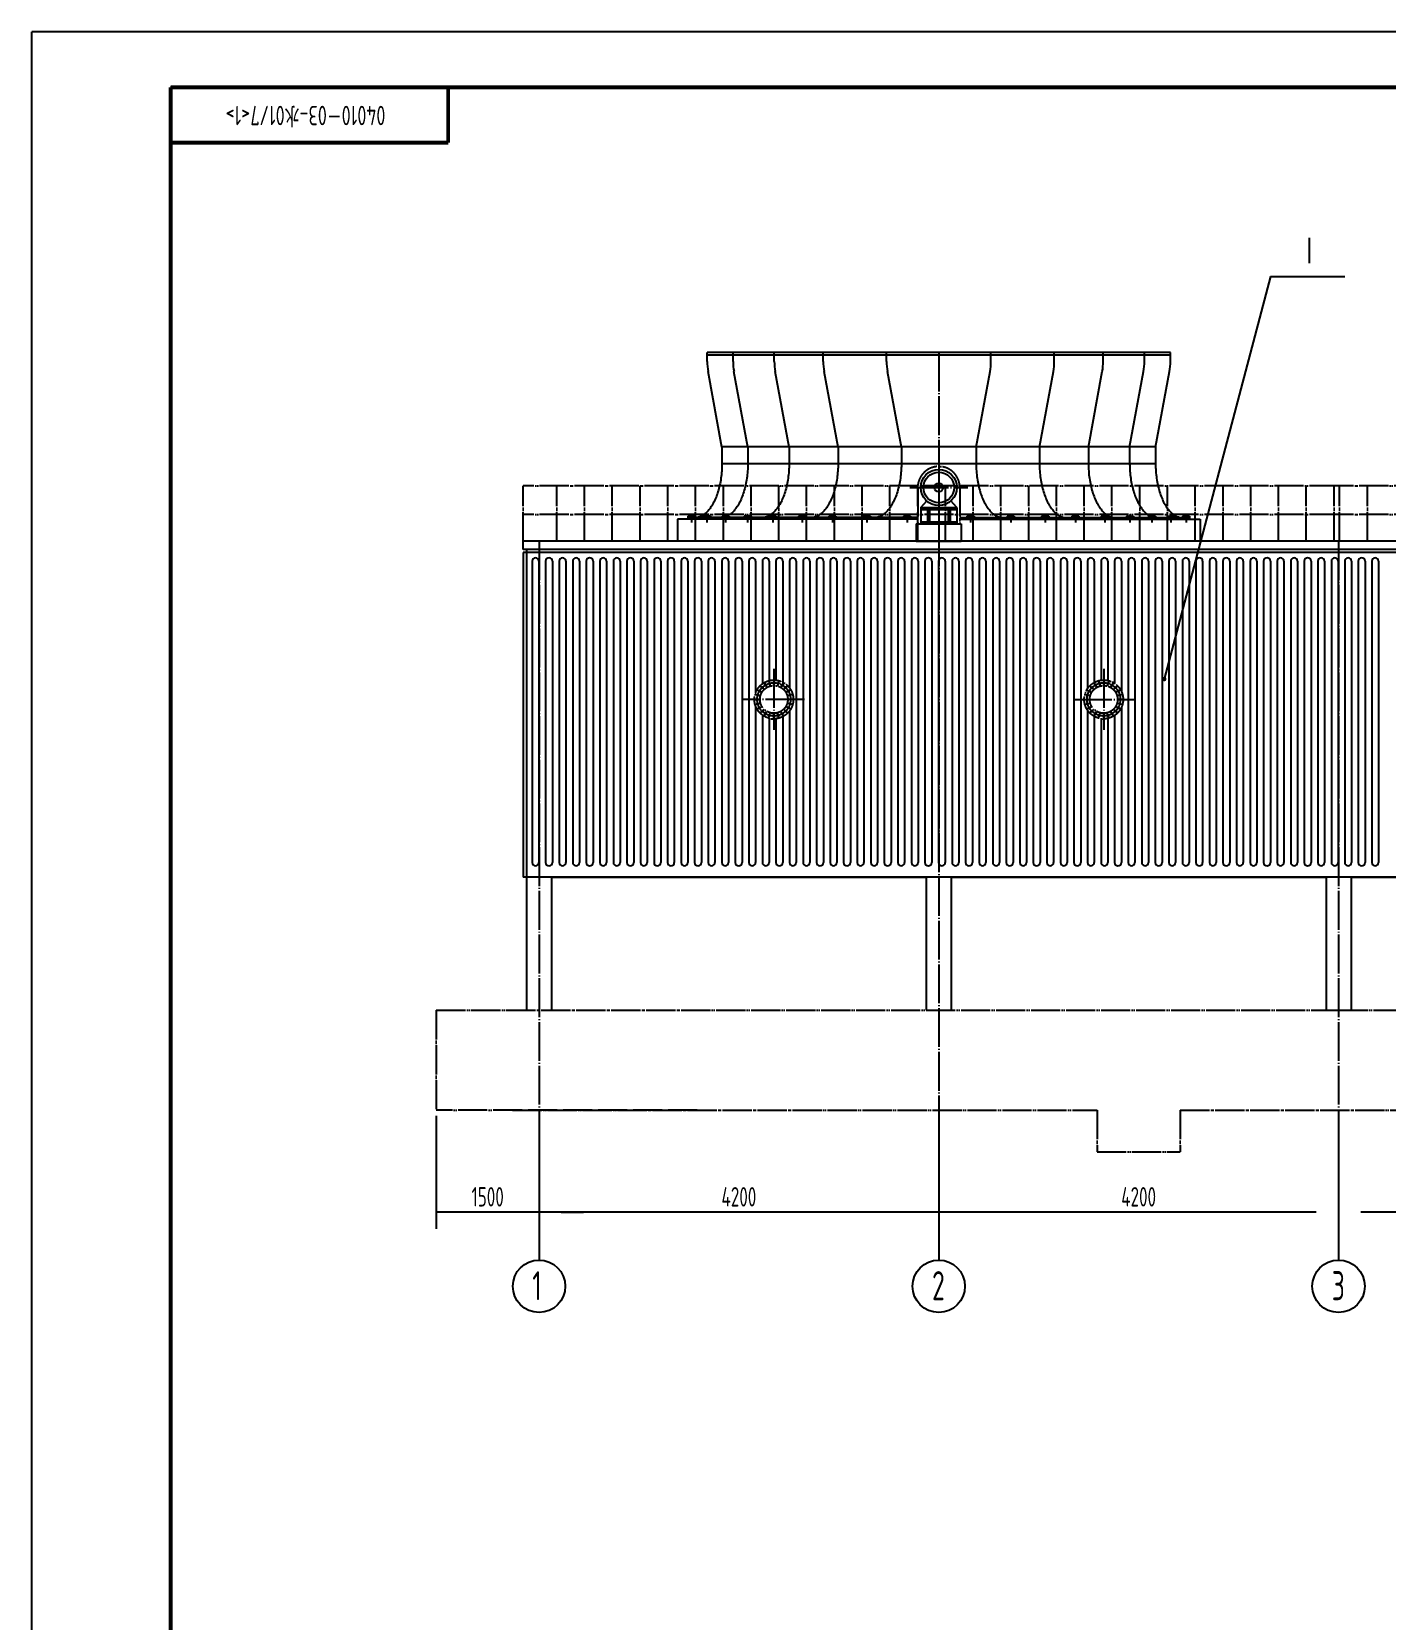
# Model space of a CAD drawing. Extents: x -1000 to 98460, y -3573 to 73239.
# Drawn here: x -1000 to 23377, y 27224 to 55827 of the extents above; entities that cross this region are included whole.
import ezdxf

# ---------------------------------------------------------------- set-up
doc = ezdxf.new("R2010")
doc.units = 0
doc.header["$LTSCALE"] = 35
for name, pattern in [('CENTER', [2, 1.25, -0.25, 0.25, -0.25]), ('S', [18, 15, -1, 0, -1, 0, -1]), ('Z', [22.5, 20, -1, 0.5, -1])]:
    doc.linetypes.add(name, pattern=pattern)
doc.layers.get('0').update_dxf_attribs({"linetype": 'CONTINUOUS'})
for name, color, linetype in [('2', 2, 'CONTINUOUS'), ('4', 1, 'Z'), ('5', 4, 'S'), ('6', 3, 'CONTINUOUS'), ('LAYER1', 211, 'CONTINUOUS')]:
    doc.layers.add(name, color=color, linetype=linetype)
doc.styles.add('CXF', font='ascii.shx', dxfattribs={"width": 0.75, "bigfont": 'hz.shx'})
doc.styles.add('HZ', font='ascii.shx', dxfattribs={"width": 0.75, "bigfont": 'hz.shx'})

# ---------------------------------------------------------------- blocks, each defined once
blk = doc.blocks.new('ARROW')
at = {"layer": '6'}
blk.add_lwpolyline([(0, 0, 0, 0.2, 0), (-1, 0, 0, 0, 0), (-2, 0, 0, 0, 0)], format="xyseb", dxfattribs=at)

msp = doc.modelspace()

# ---------------------------------------------------------------- linework, layer by layer
for p, q in [((83100, 55827), (-1000, 55827)), ((-1000, -3573), (-1000, 55827)), ((82100, 54827), (1500, 54827))]:
    msp.add_line(p, q)
for points in [[(1500, -2573, 70, 70, 0), (1500, 54827, 70, 70, 0)], [(6500, 53827, 70, 70, 0), (6500, 54827, 70, 70, 0)]]:
    msp.add_lwpolyline(points, format="xyseb")
at = {"const_width": 70}
msp.add_lwpolyline([(1500, 54827), (82100, 54827)], dxfattribs=at)
at = {"linetype": 'Continuous', "const_width": 70}
msp.add_lwpolyline([(6500, 53827), (1500, 53827)], dxfattribs=at)
at = {"layer": '2'}
for p, q in [((11164, 49888), (11164, 50047)), ((19508, 50047), (11164, 50047)), ((19508, 49997), (11164, 49997)), ((11631, 49888), (11631, 50047)), ((12374, 49888), (12374, 50047)), ((13255, 49888), (13255, 50047)), ((14396, 49888), (14396, 50047)), ((16276, 49888), (16276, 50047)), ((17417, 49888), (17417, 50047)), ((18298, 49888), (18298, 50047)), ((19041, 49888), (19041, 50047)), ((19508, 49888), (19508, 50047)), ((11431, 48342), (11181, 49703)), ((11898, 48342), (11647, 49703)), ((12641, 48342), (12391, 49703)), ((13523, 48342), (13272, 49703)), ((14663, 48342), (14413, 49703)), ((16009, 48342), (16259, 49703)), ((17149, 48342), (17400, 49703)), ((18031, 48342), (18281, 49703)), ((18774, 48342), (19024, 49703)), ((19241, 48342), (19491, 49703)), ((11431, 48347), (11431, 48047)), ((19241, 48347), (11431, 48347)), ((11898, 48347), (11898, 48047)), ((12641, 48347), (12641, 48047)), ((13522, 48347), (13522, 48047)), ((14663, 48347), (14663, 48047)), ((16009, 48347), (16009, 48047)), ((17150, 48347), (17150, 48047)), ((18031, 48347), (18031, 48047)), ((18774, 48347), (18774, 48047)), ((19241, 48347), (19241, 48047)), ((11431, 48047), (19241, 48047)), ((15010, 47255), (15664, 47255)), ((15010, 47255), (15010, 46960)), ((15010, 47220), (15664, 47220)), ((15012, 47255), (15119, 47373)), ((15131, 47220), (15131, 46995)), ((15166, 47220), (15166, 46995)), ((15508, 47220), (15508, 46995)), ((15543, 47220), (15543, 46995)), ((15662, 47255), (15555, 47373)), ((15662, 47255), (15662, 46960)), ((14957, 47047), (10629, 47047)), ((10629, 47047), (10629, 46647)), ((10818, 47097), (10818, 47047)), ((10946, 47097), (10818, 47097)), ((14957, 47072), (10818, 47072)), ((10946, 47097), (10946, 47072)), ((11093, 47097), (11093, 47072)), ((11222, 47097), (11093, 47097)), ((11222, 47097), (11222, 47072)), ((11560, 47097), (11432, 47097)), ((11432, 47097), (11432, 47072)), ((11560, 47097), (11560, 47072)), ((11957, 47097), (11828, 47097)), ((11828, 47097), (11828, 47072)), ((11957, 47097), (11957, 47072)), ((12410, 47097), (12282, 47097)), ((12282, 47097), (12282, 47072)), ((12410, 47097), (12410, 47072)), ((12939, 47097), (12810, 47097)), ((12810, 47097), (12810, 47072)), ((12939, 47097), (12939, 47072)), ((13484, 47097), (13356, 47097)), ((13356, 47097), (13356, 47072)), ((13484, 47097), (13484, 47072)), ((14105, 47097), (13976, 47097)), ((13976, 47097), (13976, 47072)), ((14105, 47097), (14105, 47072)), ((14828, 47097), (14700, 47097)), ((14700, 47097), (14700, 47072)), ((14828, 47097), (14828, 47072)), ((14931, 46960), (15741, 46960)), ((14931, 46960), (14931, 46647)), ((15010, 46995), (15662, 46995)), ((15715, 47072), (19854, 47072)), ((15715, 47047), (20043, 47047)), ((15741, 46960), (15741, 46647)), ((15844, 47097), (15844, 47072)), ((15844, 47097), (15972, 47097)), ((15972, 47097), (15972, 47072)), ((16567, 47097), (16567, 47072)), ((16567, 47097), (16696, 47097)), ((16696, 47097), (16696, 47072)), ((17187, 47097), (17187, 47072)), ((17187, 47097), (17316, 47097)), ((17316, 47097), (17316, 47072)), ((17733, 47097), (17733, 47072)), ((17733, 47097), (17861, 47097)), ((17861, 47097), (17861, 47072)), ((18261, 47097), (18261, 47072)), ((18261, 47097), (18390, 47097)), ((18390, 47097), (18390, 47072)), ((18715, 47097), (18715, 47072)), ((18715, 47097), (18843, 47097)), ((18843, 47097), (18843, 47072)), ((19111, 47097), (19111, 47072)), ((19111, 47097), (19240, 47097)), ((19240, 47097), (19240, 47072)), ((19450, 47097), (19579, 47097)), ((19450, 47097), (19450, 47072)), ((19579, 47097), (19579, 47072)), ((19726, 47097), (19726, 47072)), ((19726, 47097), (19854, 47097)), ((19854, 47097), (19854, 47047)), ((20043, 47047), (20043, 46647)), ((22536, 46647), (7851, 46647)), ((7851, 46497), (7851, 46647)), ((14931, 46647), (15741, 46647)), ((29736, 46647), (22536, 46647)), ((22536, 46497), (7851, 46497)), ((7851, 46447), (7851, 40597)), ((22536, 46447), (7851, 46447)), ((7911, 46497), (7911, 38197)), ((29736, 46497), (22536, 46497)), ((29736, 46447), (22536, 46447)), ((8011, 46286), (8011, 40858)), ((8133, 46286), (8133, 40858)), ((8255, 46286), (8255, 40858)), ((8377, 46286), (8377, 40858)), ((8499, 46286), (8499, 40858)), ((8621, 46286), (8621, 40858)), ((8743, 46286), (8743, 40858)), ((8865, 46286), (8865, 40858)), ((8987, 46286), (8987, 40858)), ((9109, 46286), (9109, 40858)), ((9231, 46286), (9231, 40858)), ((9353, 46286), (9353, 40858)), ((9475, 46286), (9475, 40858)), ((9597, 46286), (9597, 40858)), ((9719, 46286), (9719, 40858)), ((9841, 46286), (9841, 40858)), ((9963, 46286), (9963, 40858)), ((10085, 46286), (10085, 40858)), ((10207, 46286), (10207, 40858)), ((10329, 46286), (10329, 40858)), ((10451, 46286), (10451, 40858)), ((10573, 46286), (10573, 40858)), ((10695, 46286), (10695, 40858)), ((10817, 46286), (10817, 40858)), ((10939, 46286), (10939, 40858)), ((11061, 46286), (11061, 40858)), ((11183, 46286), (11183, 40858)), ((11305, 46286), (11305, 40858)), ((11427, 46286), (11427, 40858)), ((11549, 46286), (11549, 40858)), ((11671, 46286), (11671, 40858)), ((11793, 46286), (11793, 40858)), ((11915, 46286), (11915, 40858)), ((12037, 46286), (12037, 43916)), ((12159, 46286), (12159, 44079)), ((12281, 46286), (12281, 44136)), ((12403, 46286), (12403, 44145)), ((12525, 46286), (12525, 44109)), ((12647, 46286), (12647, 44006)), ((12769, 46286), (12769, 40858)), ((12891, 46286), (12891, 40858)), ((13013, 46286), (13013, 40858)), ((13135, 46286), (13135, 40858)), ((13257, 46286), (13257, 40858)), ((13379, 46286), (13379, 40858)), ((13501, 46286), (13501, 40858)), ((13623, 46286), (13623, 40858)), ((13745, 46286), (13745, 40858)), ((13867, 46286), (13867, 40858)), ((13989, 46286), (13989, 40858)), ((14111, 46286), (14111, 40858)), ((14233, 46286), (14233, 40858)), ((14355, 46286), (14355, 40858)), ((14477, 46286), (14477, 40858)), ((14599, 46286), (14599, 40858)), ((14721, 46286), (14721, 40858)), ((14843, 46286), (14843, 40858)), ((14965, 46286), (14965, 40858)), ((15087, 46286), (15087, 40858)), ((15209, 46286), (15209, 40858)), ((15331, 46286), (15331, 40858)), ((15453, 46286), (15453, 40858)), ((15575, 46286), (15575, 40858)), ((15697, 46286), (15697, 40858)), ((15819, 46286), (15819, 40858)), ((15941, 46286), (15941, 40858)), ((16063, 46286), (16063, 40858)), ((16185, 46286), (16185, 40858)), ((16307, 46286), (16307, 40858)), ((16429, 46286), (16429, 40858)), ((16551, 46286), (16551, 40858)), ((16673, 46286), (16673, 40858)), ((16795, 46286), (16795, 40858)), ((16917, 46286), (16917, 40858)), ((17039, 46286), (17039, 40858)), ((17161, 46286), (17161, 40858)), ((17283, 46286), (17283, 40858)), ((17405, 46286), (17405, 40858)), ((17527, 46286), (17527, 40858)), ((17649, 46286), (17649, 40858)), ((17771, 46286), (17771, 40858)), ((17893, 46286), (17893, 40858)), ((18015, 46286), (18015, 43991)), ((18137, 46286), (18137, 44103)), ((18259, 46286), (18259, 44144)), ((18381, 46286), (18381, 44139)), ((18503, 46286), (18503, 44086)), ((18625, 46286), (18625, 43941)), ((18747, 46286), (18747, 40858)), ((18869, 46286), (18869, 40858)), ((18991, 46286), (18991, 40858)), ((19113, 46286), (19113, 40858)), ((19235, 46286), (19235, 40858)), ((19357, 46286), (19357, 40858)), ((19479, 46286), (19479, 40858)), ((19601, 46286), (19601, 40858)), ((19723, 46286), (19723, 40858)), ((19845, 46286), (19845, 40858)), ((19967, 46286), (19967, 40858)), ((20089, 46286), (20089, 40858)), ((20211, 46286), (20211, 40858)), ((20333, 46286), (20333, 40858)), ((20455, 46286), (20455, 40858)), ((20577, 46286), (20577, 40858)), ((20699, 46286), (20699, 40858)), ((20821, 46286), (20821, 40858)), ((20943, 46286), (20943, 40858)), ((21065, 46286), (21065, 40858)), ((21187, 46286), (21187, 40858)), ((21309, 46286), (21309, 40858)), ((21431, 46286), (21431, 40858)), ((21553, 46286), (21553, 40858)), ((21675, 46286), (21675, 40858)), ((21797, 46286), (21797, 40858)), ((21919, 46286), (21919, 40858)), ((22041, 46286), (22041, 40858)), ((22163, 46286), (22163, 40858)), ((22285, 46286), (22285, 40858)), ((22407, 46286), (22407, 40858)), ((22529, 46286), (22529, 40858)), ((22647, 46286), (22647, 40858)), ((22769, 46286), (22769, 40858)), ((22891, 46286), (22891, 40858)), ((23013, 46286), (23013, 40858)), ((23135, 46286), (23135, 40858)), ((23257, 46286), (23257, 40858)), ((12037, 43678), (12037, 40858)), ((12159, 43515), (12159, 40858)), ((12525, 43485), (12525, 40858)), ((12647, 43588), (12647, 40858)), ((18015, 43602), (18015, 40858)), ((18137, 43490), (18137, 40858)), ((18503, 43508), (18503, 40858)), ((18625, 43653), (18625, 40858)), ((12281, 43457), (12281, 40858)), ((12403, 43449), (12403, 40858)), ((18259, 43450), (18259, 40858)), ((18381, 43455), (18381, 40858)), ((7911, 40597), (7851, 40597)), ((22536, 40597), (7911, 40597)), ((8361, 40597), (15111, 40597)), ((8361, 40597), (8361, 38197)), ((15111, 40597), (15111, 38197)), ((15561, 40597), (15561, 38197)), ((15561, 40597), (22311, 40597)), ((22311, 40597), (22311, 38197)), ((29736, 40597), (22536, 40597)), ((22761, 40597), (22761, 38197)), ((22761, 40597), (29511, 40597))]:
    msp.add_line(p, q, dxfattribs=at)
for radius in [326, 276]:
    msp.add_circle((15336, 47615), radius, dxfattribs=at)
for centre, radius, start, end in [((12189, 49888), 1025, 180, 190.4335), ((12656, 49888), 1025, 180, 190.4335), ((13399, 49888), 1025, 180, 190.4335), ((14280, 49888), 1025, 180, 190.4335), ((15421, 49888), 1025, 180, 190.4335), ((15251, 49888), 1025, 349.5665, 0), ((16392, 49888), 1025, 349.5665, 0), ((17273, 49888), 1025, 349.5665, 0), ((18016, 49888), 1025, 349.5665, 0), ((18483, 49888), 1025, 349.5665, 0), ((8072, 46286), 61, 0, 180), ((8316, 46286), 61, 0, 180), ((8560, 46286), 61, 0, 180), ((8804, 46286), 61, 0, 180), ((9048, 46286), 61, 0, 180), ((9292, 46286), 61, 0, 180), ((9536, 46286), 61, 0, 180), ((9780, 46286), 61, 0, 180), ((10024, 46286), 61, 0, 180), ((10268, 46286), 61, 0, 180), ((10512, 46286), 61, 0, 180), ((10756, 46286), 61, 0, 180), ((11000, 46286), 61, 0, 180), ((11244, 46286), 61, 0, 180), ((11488, 46286), 61, 0, 180), ((11732, 46286), 61, 0, 180), ((11976, 46286), 61, 0, 180), ((12220, 46286), 61, 0, 180), ((12464, 46286), 61, 0, 180), ((12708, 46286), 61, 0, 180), ((12952, 46286), 61, 0, 180), ((13196, 46286), 61, 0, 180), ((13440, 46286), 61, 0, 180), ((13684, 46286), 61, 0, 180), ((13928, 46286), 61, 0, 180), ((14172, 46286), 61, 0, 180), ((14416, 46286), 61, 0, 180), ((14660, 46286), 61, 0, 180), ((14904, 46286), 61, 0, 180), ((15148, 46286), 61, 0, 180), ((15392, 46286), 61, 0, 180), ((15636, 46286), 61, 0, 180), ((15880, 46286), 61, 0, 180), ((16124, 46286), 61, 0, 180), ((16368, 46286), 61, 0, 180), ((16612, 46286), 61, 0, 180), ((16856, 46286), 61, 0, 180), ((17100, 46286), 61, 0, 180), ((17344, 46286), 61, 0, 180), ((17588, 46286), 61, 0, 180), ((17832, 46286), 61, 0, 180), ((18076, 46286), 61, 0, 180), ((18320, 46286), 61, 0, 180), ((18564, 46286), 61, 0, 180), ((18808, 46286), 61, 0, 180), ((19052, 46286), 61, 0, 180), ((19296, 46286), 61, 0, 180), ((19540, 46286), 61, 0, 180), ((19784, 46286), 61, 0, 180), ((20028, 46286), 61, 0, 180), ((20272, 46286), 61, 0, 180), ((20516, 46286), 61, 0, 180), ((20760, 46286), 61, 0, 180), ((21004, 46286), 61, 0, 180), ((21248, 46286), 61, 0, 180), ((21492, 46286), 61, 0, 180), ((21736, 46286), 61, 0, 180), ((21980, 46286), 61, 0, 180), ((22224, 46286), 61, 0, 180), ((22468, 46286), 61, 0, 180), ((22708, 46286), 61, 0, 180), ((22952, 46286), 61, 0, 180), ((23196, 46286), 61, 0, 180), ((8072, 40858), 61, 180, 0), ((8316, 40858), 61, 180, 0), ((8560, 40858), 61, 180, 0), ((8804, 40858), 61, 180, 0), ((9048, 40858), 61, 180, 0), ((9292, 40858), 61, 180, 0), ((9536, 40858), 61, 180, 0), ((9780, 40858), 61, 180, 0), ((10024, 40858), 61, 180, 0), ((10268, 40858), 61, 180, 0), ((10512, 40858), 61, 180, 0), ((10756, 40858), 61, 180, 0), ((11000, 40858), 61, 180, 0), ((11244, 40858), 61, 180, 0), ((11488, 40858), 61, 180, 0), ((11732, 40858), 61, 180, 0), ((11976, 40858), 61, 180, 0), ((12220, 40858), 61, 180, 0), ((12464, 40858), 61, 180, 0), ((12708, 40858), 61, 180, 0), ((12952, 40858), 61, 180, 0), ((13196, 40858), 61, 180, 0), ((13440, 40858), 61, 180, 0), ((13684, 40858), 61, 180, 0), ((13928, 40858), 61, 180, 0), ((14172, 40858), 61, 180, 0), ((14416, 40858), 61, 180, 0), ((14660, 40858), 61, 180, 0), ((14904, 40858), 61, 180, 0), ((15148, 40858), 61, 180, 0), ((15392, 40858), 61, 180, 0), ((15636, 40858), 61, 180, 0), ((15880, 40858), 61, 180, 0), ((16124, 40858), 61, 180, 0), ((16368, 40858), 61, 180, 0), ((16612, 40858), 61, 180, 0), ((16856, 40858), 61, 180, 0), ((17100, 40858), 61, 180, 0), ((17344, 40858), 61, 180, 0), ((17588, 40858), 61, 180, 0), ((17832, 40858), 61, 180, 0), ((18076, 40858), 61, 180, 0), ((18320, 40858), 61, 180, 0), ((18564, 40858), 61, 180, 0), ((18808, 40858), 61, 180, 0), ((19052, 40858), 61, 180, 0), ((19296, 40858), 61, 180, 0), ((19540, 40858), 61, 180, 0), ((19784, 40858), 61, 180, 0), ((20028, 40858), 61, 180, 0), ((20272, 40858), 61, 180, 0), ((20516, 40858), 61, 180, 0), ((20760, 40858), 61, 180, 0), ((21004, 40858), 61, 180, 0), ((21248, 40858), 61, 180, 0), ((21492, 40858), 61, 180, 0), ((21736, 40858), 61, 180, 0), ((21980, 40858), 61, 180, 0), ((22224, 40858), 61, 180, 0), ((22468, 40858), 61, 180, 0), ((22708, 40858), 61, 180, 0), ((22952, 40858), 61, 180, 0), ((23196, 40858), 61, 180, 0)]:
    msp.add_arc(centre, radius, start, end, dxfattribs=at)
for points in [[(11431, 48047), (11431, 48024), (11431, 48001), (11428, 47934), (11425, 47889), (11416, 47802), (11410, 47759), (11394, 47675), (11385, 47634), (11365, 47555), (11353, 47517), (11327, 47444), (11313, 47410), (11282, 47345), (11266, 47315), (11234, 47265), (11220, 47244), (11189, 47205), (11174, 47187), (11142, 47156), (11125, 47142), (11092, 47118), (11076, 47108), (11042, 47091), (11025, 47085), (10991, 47076), (10974, 47073), (10953, 47072), (10950, 47072), (10946, 47072)], [(11898, 48047), (11898, 48024), (11897, 48001), (11895, 47934), (11892, 47889), (11882, 47802), (11876, 47759), (11861, 47675), (11852, 47634), (11831, 47555), (11819, 47517), (11793, 47444), (11779, 47410), (11749, 47345), (11732, 47315), (11701, 47265), (11686, 47244), (11656, 47205), (11640, 47187), (11608, 47156), (11592, 47142), (11559, 47118), (11542, 47108), (11508, 47091), (11492, 47085), (11458, 47076), (11441, 47073), (11420, 47072), (11416, 47072), (11413, 47072)], [(12641, 48047), (12641, 48024), (12640, 48001), (12638, 47934), (12635, 47889), (12625, 47802), (12619, 47759), (12604, 47675), (12595, 47634), (12574, 47555), (12563, 47517), (12537, 47444), (12522, 47410), (12492, 47345), (12475, 47315), (12444, 47265), (12429, 47244), (12399, 47205), (12383, 47187), (12351, 47156), (12335, 47142), (12302, 47118), (12285, 47108), (12252, 47091), (12235, 47085), (12201, 47076), (12184, 47073), (12163, 47072), (12159, 47072), (12156, 47072)], [(13522, 48047), (13522, 48024), (13522, 48001), (13519, 47934), (13516, 47889), (13507, 47802), (13501, 47759), (13486, 47675), (13477, 47634), (13456, 47555), (13444, 47517), (13418, 47444), (13404, 47410), (13373, 47345), (13357, 47315), (13325, 47265), (13311, 47244), (13280, 47205), (13265, 47187), (13233, 47156), (13217, 47142), (13184, 47118), (13167, 47108), (13133, 47091), (13116, 47085), (13082, 47076), (13065, 47073), (13045, 47072), (13041, 47072), (13037, 47072)], [(14663, 48047), (14663, 48024), (14662, 48001), (14660, 47934), (14657, 47889), (14648, 47802), (14641, 47759), (14626, 47675), (14617, 47634), (14596, 47555), (14585, 47517), (14559, 47444), (14544, 47410), (14514, 47345), (14497, 47315), (14466, 47265), (14451, 47244), (14421, 47205), (14405, 47187), (14374, 47156), (14357, 47142), (14324, 47118), (14307, 47108), (14274, 47091), (14257, 47085), (14223, 47076), (14206, 47073), (14185, 47072), (14181, 47072), (14178, 47072)], [(16009, 48047), (16009, 48024), (16009, 48001), (16012, 47934), (16015, 47889), (16024, 47802), (16030, 47759), (16046, 47675), (16055, 47634), (16075, 47555), (16087, 47517), (16113, 47444), (16127, 47410), (16158, 47345), (16174, 47315), (16206, 47265), (16220, 47244), (16251, 47205), (16266, 47187), (16298, 47156), (16315, 47142), (16348, 47118), (16364, 47108), (16398, 47091), (16415, 47085), (16449, 47076), (16466, 47073), (16487, 47072), (16490, 47072), (16494, 47072)], [(17150, 48047), (17150, 48024), (17150, 48001), (17153, 47934), (17156, 47889), (17165, 47802), (17171, 47759), (17186, 47675), (17195, 47634), (17216, 47555), (17228, 47517), (17254, 47444), (17268, 47410), (17299, 47345), (17315, 47315), (17346, 47265), (17361, 47244), (17391, 47205), (17407, 47187), (17439, 47156), (17455, 47142), (17488, 47118), (17505, 47108), (17539, 47091), (17556, 47085), (17590, 47076), (17607, 47073), (17627, 47072), (17631, 47072), (17635, 47072)], [(18031, 48047), (18031, 48024), (18032, 48001), (18034, 47934), (18037, 47889), (18046, 47802), (18052, 47759), (18068, 47675), (18077, 47634), (18098, 47555), (18109, 47517), (18135, 47444), (18149, 47410), (18180, 47345), (18196, 47315), (18228, 47265), (18243, 47244), (18273, 47205), (18288, 47187), (18320, 47156), (18337, 47142), (18370, 47118), (18386, 47108), (18420, 47091), (18437, 47085), (18471, 47076), (18488, 47073), (18509, 47072), (18512, 47072), (18516, 47072)], [(18774, 48047), (18774, 48024), (18775, 48001), (18777, 47934), (18780, 47889), (18789, 47802), (18796, 47759), (18811, 47675), (18820, 47634), (18841, 47555), (18852, 47517), (18878, 47444), (18893, 47410), (18923, 47345), (18940, 47315), (18971, 47265), (18986, 47244), (19016, 47205), (19032, 47187), (19064, 47156), (19080, 47142), (19113, 47118), (19130, 47108), (19163, 47091), (19180, 47085), (19214, 47076), (19231, 47073), (19252, 47072), (19256, 47072), (19259, 47072)], [(19241, 48047), (19241, 48024), (19241, 48001), (19244, 47934), (19247, 47889), (19256, 47802), (19262, 47759), (19277, 47675), (19287, 47634), (19307, 47555), (19319, 47517), (19345, 47444), (19359, 47410), (19390, 47345), (19406, 47315), (19438, 47265), (19452, 47244), (19483, 47205), (19498, 47187), (19530, 47156), (19546, 47142), (19580, 47118), (19596, 47108), (19630, 47091), (19647, 47085), (19681, 47076), (19698, 47073), (19719, 47072), (19722, 47072), (19726, 47072)]]:
    msp.add_open_spline(points, degree=3, knots=[4.712389, 4.712389, 4.712389, 4.712389, 4.782114, 4.782114, 4.917727, 4.917727, 5.05334, 5.05334, 5.188953, 5.188953, 5.324567, 5.324567, 5.46018, 5.46018, 5.595793, 5.595793, 5.706344, 5.706344, 5.816895, 5.816895, 5.927447, 5.927447, 6.037998, 6.037998, 6.148549, 6.148549, 6.259101, 6.259101, 6.283185, 6.283185, 6.283185, 6.283185], dxfattribs=at)
at = {"layer": '4'}
for p, q in [((15336, 50047), (15336, 34804)), ((15336, 48101), (15336, 46447)), ((14813, 47615), (15859, 47615)), ((10880, 47127), (10880, 46985)), ((11157, 47127), (11157, 46985)), ((11496, 47127), (11496, 46985)), ((11893, 47127), (11893, 46985)), ((12346, 47127), (12346, 46985)), ((12875, 47127), (12875, 46985)), ((13420, 47127), (13420, 46985)), ((14040, 47127), (14040, 46985)), ((14764, 47127), (14764, 46985)), ((15908, 47127), (15908, 46985)), ((16631, 47127), (16631, 46985)), ((17252, 47127), (17252, 46985)), ((17797, 47127), (17797, 46985)), ((18326, 47127), (18326, 46985)), ((18779, 47127), (18779, 46985)), ((19176, 47127), (19176, 46985)), ((19514, 47127), (19514, 46985)), ((19792, 47127), (19792, 46985)), ((8136, 46647), (8136, 34804)), ((22536, 46647), (22536, 34804)), ((22536, 46647), (22536, 34804)), ((12366, 44347), (12366, 43247)), ((18306, 44347), (18306, 43247)), ((12191, 44100), (12241, 44013)), ((12275, 44135), (12301, 44038)), ((12366, 44147), (12366, 44047)), ((12457, 44135), (12431, 44038)), ((12541, 44100), (12491, 44013)), ((18131, 44100), (18181, 44013)), ((18215, 44135), (18241, 44038)), ((18306, 44147), (18306, 44047)), ((18397, 44135), (18371, 44038)), ((18481, 44100), (18431, 44013)), ((12916, 43797), (11816, 43797)), ((12016, 43797), (12116, 43797)), ((12028, 43888), (12124, 43862)), ((12063, 43972), (12149, 43922)), ((12118, 44044), (12189, 43974)), ((12613, 44044), (12543, 43974)), ((12669, 43972), (12582, 43922)), ((12704, 43888), (12607, 43862)), ((12716, 43797), (12616, 43797)), ((17756, 43797), (18856, 43797)), ((17956, 43797), (18056, 43797)), ((17968, 43888), (18064, 43862)), ((18003, 43972), (18089, 43922)), ((18058, 44044), (18129, 43974)), ((18553, 44044), (18483, 43974)), ((18609, 43972), (18522, 43922)), ((18644, 43888), (18547, 43862)), ((18656, 43797), (18556, 43797)), ((12028, 43706), (12124, 43732)), ((12063, 43622), (12149, 43672)), ((12118, 43549), (12189, 43620)), ((12191, 43494), (12241, 43580)), ((12275, 43459), (12301, 43555)), ((12366, 43447), (12366, 43547)), ((12457, 43459), (12431, 43555)), ((12541, 43494), (12491, 43580)), ((12613, 43549), (12543, 43620)), ((12669, 43622), (12582, 43672)), ((12704, 43706), (12607, 43732)), ((17968, 43706), (18064, 43732)), ((18003, 43622), (18089, 43672)), ((18058, 43549), (18129, 43620)), ((18131, 43494), (18181, 43580)), ((18215, 43459), (18241, 43555)), ((18306, 43447), (18306, 43547)), ((18397, 43459), (18371, 43555)), ((18481, 43494), (18431, 43580)), ((18553, 43549), (18483, 43620)), ((18609, 43622), (18522, 43672)), ((18644, 43706), (18547, 43732))]:
    msp.add_line(p, q, dxfattribs=at)
for centre in [(12366, 43797), (18306, 43797)]:
    msp.add_circle(centre, 300, dxfattribs=at)
at = {"layer": '5'}
for p, q in [((7851, 46647), (7851, 47647)), ((22536, 47647), (7851, 47647)), ((8456, 46647), (8456, 47647)), ((8956, 46647), (8956, 47647)), ((9456, 46647), (9456, 47647)), ((9956, 46647), (9956, 47647)), ((10456, 46647), (10456, 47647)), ((10956, 46647), (10956, 47647)), ((11456, 46647), (11456, 47647)), ((11956, 46647), (11956, 47647)), ((12456, 46647), (12456, 47647)), ((12956, 46647), (12956, 47647)), ((13456, 46647), (13456, 47647)), ((13956, 46647), (13956, 47647)), ((14456, 46647), (14456, 47647)), ((14956, 46647), (14956, 47647)), ((14957, 47615), (14957, 46960)), ((15456, 46647), (15456, 47647)), ((15715, 47615), (15715, 46960)), ((15956, 46647), (15956, 47647)), ((16456, 46647), (16456, 47647)), ((16956, 46647), (16956, 47647)), ((17456, 46647), (17456, 47647)), ((17956, 46647), (17956, 47647)), ((18456, 46647), (18456, 47647)), ((18956, 46647), (18956, 47647)), ((19456, 46647), (19456, 47647)), ((19956, 46647), (19956, 47647)), ((20456, 46647), (20456, 47647)), ((20956, 46647), (20956, 47647)), ((21456, 46647), (21456, 47647)), ((21956, 46647), (21956, 47647)), ((22456, 46647), (22456, 47647)), ((29736, 47647), (22536, 47647)), ((22556, 46647), (22556, 47647)), ((23056, 46647), (23056, 47647)), ((22536, 47126), (7851, 47126)), ((29736, 47126), (22536, 47126)), ((6286, 38197), (22536, 38197)), ((6286, 38197), (6286, 36397)), ((22536, 38197), (29736, 38197)), ((10986, 36397), (6286, 36397)), ((7661, 36397), (18186, 36397)), ((18186, 36397), (18186, 35647)), ((19686, 36397), (19686, 35647)), ((19686, 36397), (29736, 36397)), ((18186, 35647), (19686, 35647))]:
    msp.add_line(p, q, dxfattribs=at)
for centre, radius in [((12366, 43797), 350), ((12216, 44057), 12), ((12288, 44087), 12), ((12366, 44097), 12), ((12444, 44087), 12), ((12516, 44057), 12), ((18306, 43797), 350), ((18156, 44057), 12), ((18228, 44087), 12), ((18306, 44097), 12), ((18384, 44087), 12), ((18456, 44057), 12), ((12066, 43797), 12), ((12076, 43875), 12), ((12106, 43947), 12), ((12366, 43797), 250), ((12154, 44009), 12), ((12578, 44009), 12), ((12626, 43947), 12), ((12656, 43875), 12), ((12666, 43797), 12), ((18006, 43797), 12), ((18016, 43875), 12), ((18046, 43947), 12), ((18306, 43797), 250), ((18094, 44009), 12), ((18518, 44009), 12), ((18566, 43947), 12), ((18596, 43875), 12), ((18606, 43797), 12), ((12076, 43719), 12), ((12106, 43647), 12), ((12154, 43585), 12), ((12216, 43537), 12), ((12288, 43507), 12), ((12366, 43497), 12), ((12444, 43507), 12), ((12516, 43537), 12), ((12578, 43585), 12), ((12626, 43647), 12), ((12656, 43719), 12), ((18016, 43719), 12), ((18046, 43647), 12), ((18094, 43585), 12), ((18156, 43537), 12), ((18228, 43507), 12), ((18306, 43497), 12), ((18384, 43507), 12), ((18456, 43537), 12), ((18518, 43585), 12), ((18566, 43647), 12), ((18596, 43719), 12)]:
    msp.add_circle(centre, radius, dxfattribs=at)
msp.add_arc((15336, 47615), 379, 0, 180, dxfattribs=at)
at = {"layer": '6'}
for q in [(19397, 44164), (22652, 51418)]:
    msp.add_line((21312, 51418), q, dxfattribs=at)
at = {"layer": '6', "color": 3}
for p, q in [((6286, 36297), (6286, 34260)), ((8136, 36297), (8136, 33695)), ((8136, 36297), (8136, 33695)), ((15336, 36297), (15336, 33695)), ((15336, 36297), (15336, 33695)), ((22536, 36297), (22536, 33695)), ((22536, 36297), (22536, 33695)), ((22536, 36297), (22536, 33695)), ((22536, 36297), (22536, 33695)), ((22136, 34560), (6286, 34560)), ((7736, 34560), (6686, 34560)), ((8536, 34560), (8936, 34560)), ((29336, 34560), (22936, 34560))]:
    msp.add_line(p, q, dxfattribs=at)
at = {"layer": '6', "const_width": 40}
msp.add_lwpolyline([(19377, 44164, 1), (19417, 44164, 1)], format="xyb", close=True, dxfattribs=at)
at = {"layer": '6'}
for centre, radius in [((15336, 47615), 79.5), ((8136, 33223), 472), ((15336, 33223), 472), ((22536, 33223), 472)]:
    msp.add_circle(centre, radius, dxfattribs=at)

# ---------------------------------------------------------------- block references
at = {"layer": '6', "color": 3, "yscale": 400, "zscale": 400}
for p, xscale in [((6286, 34560), -400), ((15336, 34560), 400), ((22536, 34560), 400), ((22536, 34560), 400)]:
    msp.add_blockref('ARROW', p, dxfattribs=dict(at, xscale=xscale))
at = {"layer": '6', "color": 3, "xscale": 400, "yscale": 400, "zscale": 400, "rotation": 180}
for p in [(8136, 34560), (8136, 34560), (15336, 34560), (22536, 34560), (22536, 34560)]:
    msp.add_blockref('ARROW', p, dxfattribs=at)

# ---------------------------------------------------------------- texts
at = {"layer": '6', "color": 3, "style": 'CXF', "width": 0.75}
for s, p in [('Ⅰ', (21826, 51602)), ('1', (8015, 32971)), ('2', (15215, 32971)), ('3', (22415, 32971))]:
    msp.add_text(s, height=525, dxfattribs=at).set_placement(p)
at = {"layer": '6', "color": 3, "char_height": 350, "attachment_point": 5, "style": 'CXF'}
for s, insert in [('\\A1;1500', (7211, 34835)), ('\\A1;4200', (11736, 34835)), ('\\A1;4200', (18936, 34835))]:
    msp.add_mtext(s, dxfattribs=dict(at, insert=insert))
at = {"layer": 'LAYER1', "color": 0, "linetype": 'CENTER', "style": 'HZ', "width": 0.8}
msp.add_text('04010－03-水01/7<1>', height=350, rotation=180, dxfattribs=at).set_placement((5370, 54493))

doc.saveas('drawing.dxf')
